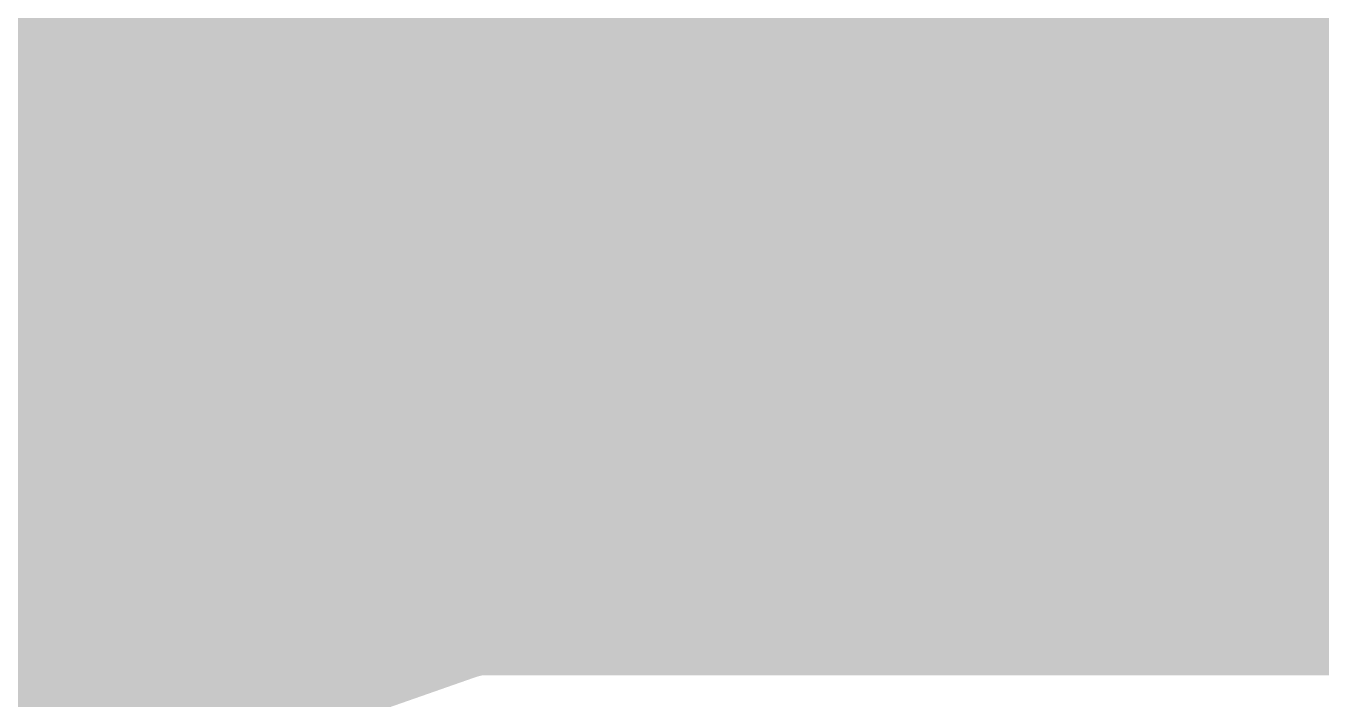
# Model space of a CAD drawing. Header units: inches. Extents: x 1.08 to 4.97, y 2.49 to 3.89.
# Drawn here: x 3.13576 to 3.15819, y 2.80666 to 2.81832 of the extents above; entities that cross this region are included whole.
import ezdxf

# ---------------------------------------------------------------- set-up
doc = ezdxf.new("R2010")
doc.units = ezdxf.units.IN
doc.header["$MEASUREMENT"] = 0
for name, color, linetype in [('Bottom', 5, 'Continuous'), ('Bottom Solder', 6, 'Continuous'), ('Multi-Layer', 9, 'Continuous'), ('Top', 1, 'Continuous'), ('Top Solder', 216, 'Continuous')]:
    doc.layers.add(name, color=color, linetype=linetype)

# ---------------------------------------------------------------- blocks, each defined once
blk = doc.blocks.new('1725698_161')
at = {"layer": 'Bottom'}
blk.add_hatch(color=5, dxfattribs=at).paths.add_polyline_path([(-0.03248, 0.03248), (0.03248, 0.03248), (0.03248, -0.03248), (-0.03248, -0.03248)])
at = {"layer": 'Bottom Solder'}
blk.add_hatch(color=6, dxfattribs=at).paths.add_polyline_path([(-0.03348, 0.03348), (0.03348, 0.03348), (0.03348, -0.03348), (-0.03348, -0.03348)])
at = {"layer": 'Multi-Layer'}
blk.add_hatch(color=9, dxfattribs=at).paths.add_polyline_path([(-0.03248, 0.03248), (0.03248, 0.03248), (0.03248, -0.03248), (-0.03248, -0.03248)])
at = {"layer": 'Top'}
blk.add_hatch(color=1, dxfattribs=at).paths.add_polyline_path([(-0.03248, 0.03248), (0.03248, 0.03248), (0.03248, -0.03248), (-0.03248, -0.03248)])
at = {"layer": 'Top Solder'}
blk.add_hatch(color=216, dxfattribs=at).paths.add_polyline_path([(-0.03348, 0.03348), (0.03348, 0.03348), (0.03348, -0.03348), (-0.03348, -0.03348)])

msp = doc.modelspace()

# ---------------------------------------------------------------- hatches: boundary and pattern name
at = {"layer": 'Top'}
msp.add_hatch(color=1, dxfattribs=at).paths.add_polyline_path([(3.113022, 2.808191), (3.11544, 2.810737), (3.117604, 2.813282), (3.119513, 2.815828), (3.121168, 2.818373), (3.122568, 2.820919), (3.123714, 2.823465), (3.124604, 2.82601), (3.125241, 2.828556), (3.125623, 2.831101), (3.12575, 2.833647), (3.151206, 2.808191), (3.14866, 2.808064), (3.146115, 2.807682), (3.143569, 2.807046), (3.141024, 2.806154), (3.138478, 2.805009), (3.135932, 2.803609), (3.133387, 2.801954), (3.130841, 2.800045), (3.128296, 2.797881), (3.12575, 2.795463)])

# ---------------------------------------------------------------- linework, layer by layer
msp.add_lwpolyline([(3.100906, 2.783346, 0.018, 0.018, 0), (3.15811, 2.840551, 0.018, 0.018, 0)], format="xyseb", dxfattribs=at)

# ---------------------------------------------------------------- block references
at = {"rotation": 90}
msp.add_blockref('1725698_161', (3.15811, 2.840551), dxfattribs=at)

doc.saveas('drawing.dxf')
